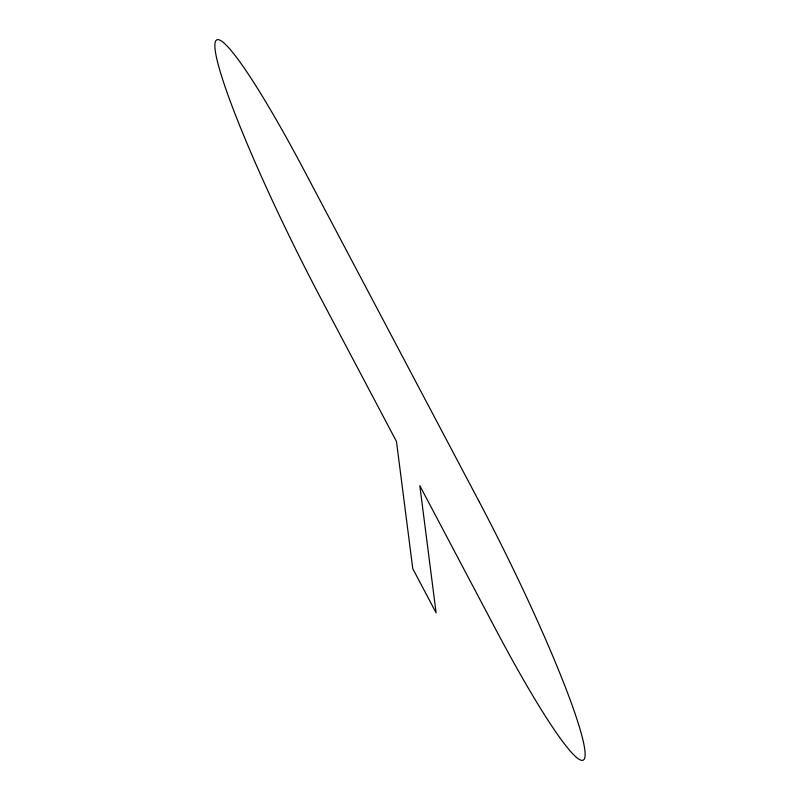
<?xml version="1.0" encoding="UTF-8"?>
<svg xmlns="http://www.w3.org/2000/svg" width="800" height="800" viewBox="0 0 800 800"><rect width="100%" height="100%" fill="white"/><g stroke="black" fill="none" stroke-linecap="round" stroke-linejoin="round"><path stroke-width="1.2" d="M479.39 502.11L304.32 170.71A216.8 21.61 63.8 0 0 215.2 50.18A216.8 21.61 63.8 0 0 320.61 297.89L396.47 441.5L412.77 568.67L436.11 612.86L419.82 485.68L495.68 629.29A216.8 21.61 63.8 0 0 584.8 749.82A216.8 21.61 63.8 0 0 479.39 502.11"/></g></svg>
